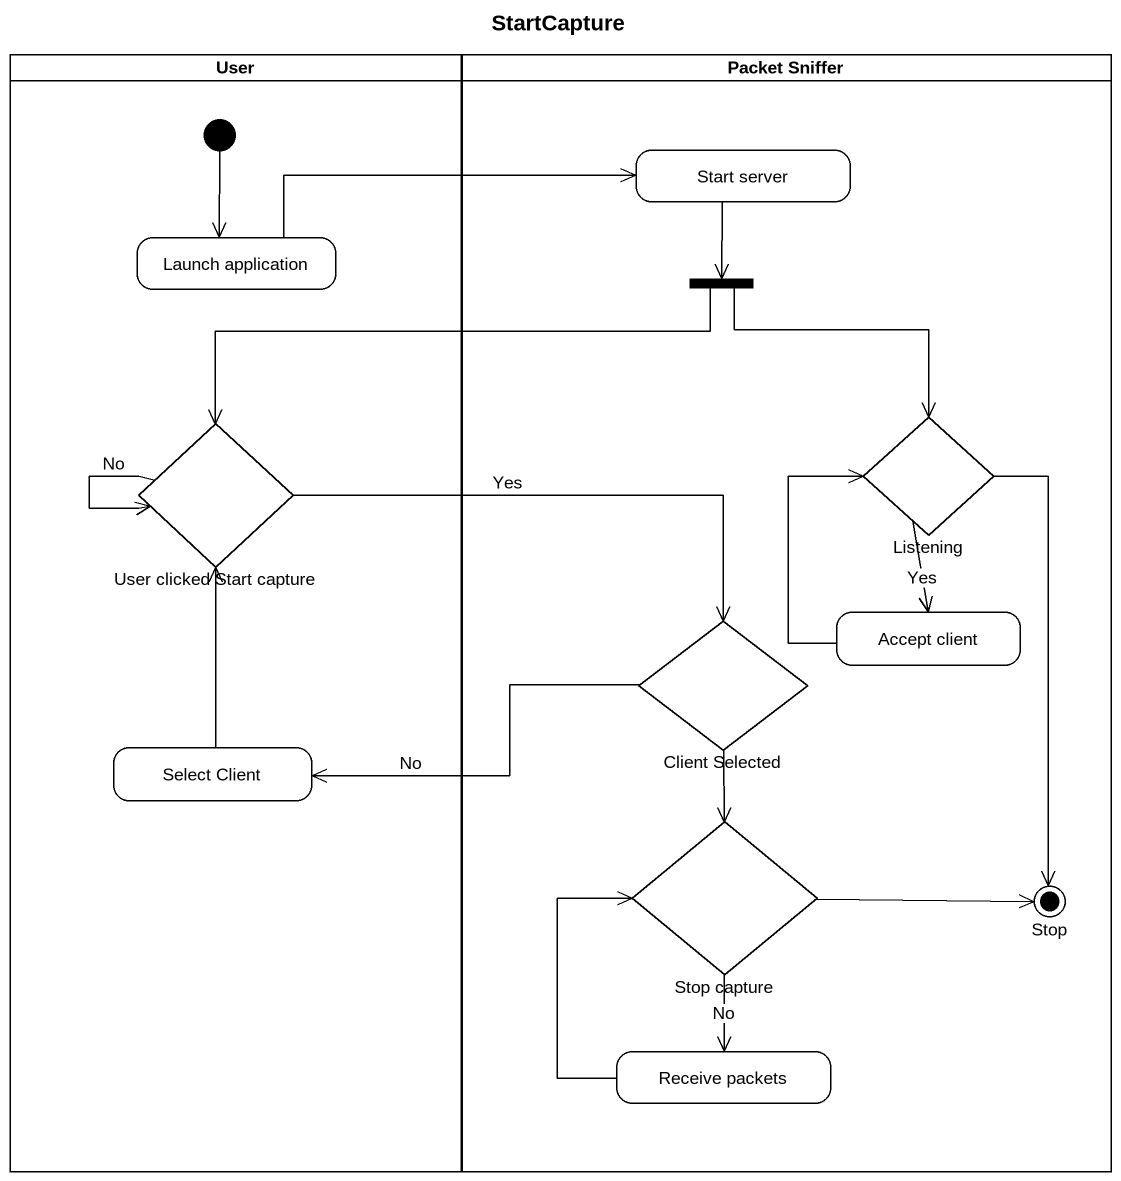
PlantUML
@startuml
title StartCapture
hide empty description
state User <<partition>> {
  state "Launch application" as Launch_application
  state "User clicked Start capture" as User_clicked_Start_capture <<choice>>
  state "Select Client" as Select_Client
  [*] --> Launch_application
}
state "Packet Sniffer" as Packet_Sniffer <<partition>> {
  state "Start server" as Start_server
  state fork1 <<fork>>
  state Listening <<choice>>
  state "Client Selected" as Client_Selected <<choice>>
  state "Accept client" as Accept_client
  state "Stop capture" as Stop_capture <<choice>>
  state "Stop" as Stop_ <<end>>
  state "Receive packets" as Receive_packets
}
Start_server --> fork1
Launch_application -right-> Start_server
fork1 -left-> User_clicked_Start_capture
fork1 --> Listening
User_clicked_Start_capture --> User_clicked_Start_capture : No
User_clicked_Start_capture -right-> Client_Selected : Yes
Listening --> Accept_client : Yes
Listening --> Stop_
Client_Selected -left-> Select_Client : No
Client_Selected --> Stop_capture
Accept_client -up-> Listening
Select_Client -up-> User_clicked_Start_capture
Stop_capture -right-> Stop_
Stop_capture --> Receive_packets : No
Receive_packets -up-> Stop_capture
@enduml
